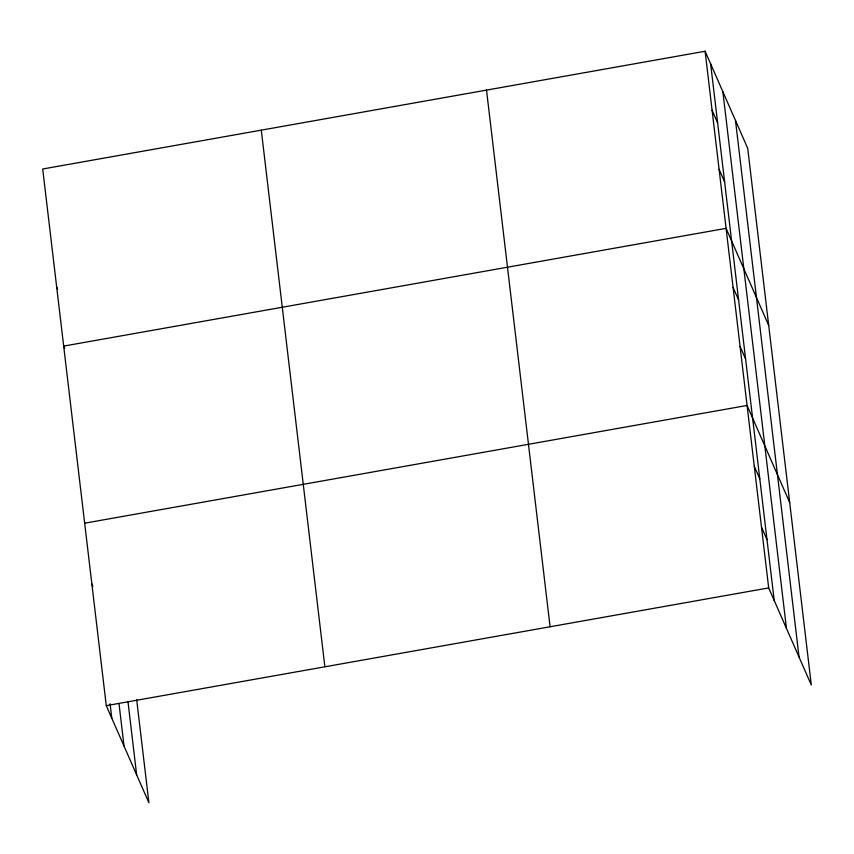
<?xml version="1.0" encoding="UTF-8"?>
<svg xmlns="http://www.w3.org/2000/svg" width="854" height="854" viewBox="0 0 854 854"><rect width="100%" height="100%" fill="white"/><g stroke="black" fill="none" stroke-linecap="round" stroke-linejoin="round"><path stroke-width="1.28" d="M705.105 51.251L768.685 587.904L811.3 684.993L747.72 148.34L705.105 51.251L42.7 169.007L106.28 705.66L148.895 802.749L136.672 699.618M84.663 523.192L747.069 405.447L789.683 502.536M106.28 705.66L768.685 587.904M712.097 110.283L717.627 122.88M719.089 169.316L724.619 181.902M768.707 325.438L726.081 228.349L63.676 346.105L64.68 348.389M733.074 287.382L738.603 299.967M740.076 346.414L745.595 359M754.274 466.263L759.793 478.848M761.48 527.078L766.999 539.675M56.684 287.072L57.688 289.357M91.869 584.019L92.872 586.303M735.486 120.457L799.056 657.11M722.868 91.73L786.449 628.373M710.635 63.847L774.204 600.49M486.513 90.118L550.083 626.761M261.292 130.15L324.872 666.793M128.036 702.137L136.651 774.856M119.026 703.824L124.043 746.129M110.081 703.696L111.799 718.246"/></g></svg>
